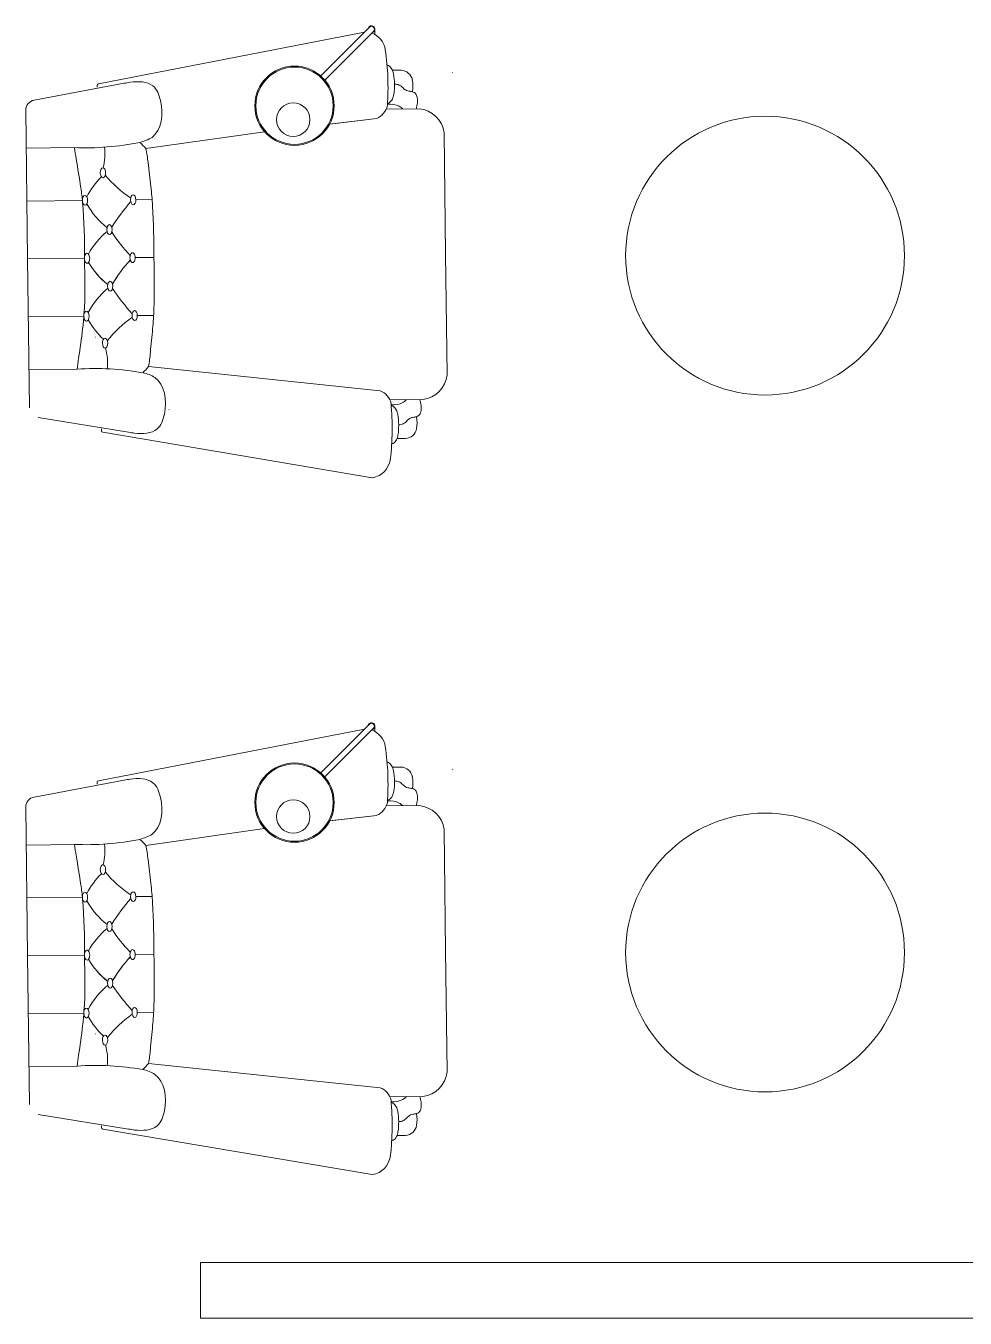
# Model space of a CAD drawing. Header units: centimetres. Extents: x -72470 to -43129, y -18750 to -16337.
# Drawn here: x -55609.6 to -55441.2, y -18414.4 to -18182.6 of the extents above; entities that cross this region are included whole.
import ezdxf

# ---------------------------------------------------------------- set-up
doc = ezdxf.new("R2010")
doc.units = ezdxf.units.CM
doc.header["$MEASUREMENT"] = 0
doc.layers.add('TEFRIS', color=30, linetype='Continuous', lineweight=9)

msp = doc.modelspace()

# ---------------------------------------------------------------- linework, layer by layer
at = {"layer": 'TEFRIS', "color": 0, "linetype": 'Continuous'}
for p, q in [((-55548.91, -18183.77), (-55596.61, -18193.04)), ((-55556.81, -18191.66), (-55548.02, -18182.87)), ((-55556.05, -18192.41), (-55547.26, -18183.63)), ((-55547.03, -18183.23), (-55547.02, -18184.2)), ((-55543.87, -18190.59), (-55542.35, -18190.58)), ((-55543.87, -18190.59), (-55542.35, -18190.58)), ((-55533.08, -18191.01), (-55533.1, -18190.99)), ((-55533.1, -18190.99), (-55533.08, -18191.01)), ((-55591.97, -18192.94), (-55608.11, -18195.97)), ((-55596.82, -18193.65), (-55596.82, -18193.3)), ((-55609.63, -18197.75), (-55609.33, -18224.45)), ((-55545, -18197.57), (-55539.1, -18197.5)), ((-55545, -18197.57), (-55539.1, -18197.5)), ((-55546.68, -18199.25), (-55555.24, -18200.26)), ((-55546.68, -18199.25), (-55555.14, -18200.25)), ((-55566.81, -18201.63), (-55588.09, -18204.63)), ((-55534.6, -18201.81), (-55534.34, -18223.53)), ((-55534.6, -18201.81), (-55534.34, -18223.53)), ((-55600.93, -18204.46), (-55609.58, -18204.57)), ((-55609.46, -18214.06), (-55599.48, -18213.94)), ((-55599.49, -18213.94), (-55609.46, -18214.06)), ((-55589.9, -18213.82), (-55586.97, -18213.78)), ((-55599.12, -18224.32), (-55609.33, -18224.45)), ((-55599.12, -18224.32), (-55609.33, -18224.45)), ((-55599.12, -18224.32), (-55609.33, -18224.45)), ((-55599.12, -18224.32), (-55609.33, -18224.45)), ((-55599.12, -18224.32), (-55609.33, -18224.45)), ((-55599.12, -18224.32), (-55609.33, -18224.45)), ((-55599.12, -18224.32), (-55609.33, -18224.45)), ((-55599.12, -18224.32), (-55609.33, -18224.45)), ((-55599.12, -18224.32), (-55609.33, -18224.45)), ((-55599.12, -18224.32), (-55609.33, -18224.45)), ((-55599.12, -18224.32), (-55609.33, -18224.45)), ((-55599.12, -18224.32), (-55609.33, -18224.45)), ((-55599.12, -18224.32), (-55609.33, -18224.45)), ((-55599.12, -18224.32), (-55609.33, -18224.45)), ((-55599.12, -18224.32), (-55609.33, -18224.45)), ((-55599.12, -18224.32), (-55609.33, -18224.45)), ((-55608.97, -18251.14), (-55609.33, -18224.45)), ((-55590.01, -18224.21), (-55586.66, -18224.17)), ((-55590.01, -18224.21), (-55586.66, -18224.17)), ((-55590.01, -18224.21), (-55586.66, -18224.17)), ((-55590.01, -18224.21), (-55586.66, -18224.17)), ((-55534.07, -18245.24), (-55534.34, -18223.53)), ((-55534.07, -18245.24), (-55534.34, -18223.53)), ((-55609.2, -18234.83), (-55599.23, -18234.71)), ((-55599.23, -18234.71), (-55609.2, -18234.83)), ((-55589.64, -18234.59), (-55586.72, -18234.56)), ((-55597.18, -18238.46), (-55597.15, -18238.46)), ((-55597.15, -18238.46), (-55597.18, -18238.46)), ((-55600.44, -18244.22), (-55609.09, -18244.32)), ((-55546.08, -18248.1), (-55587.61, -18243.74)), ((-55544.35, -18249.73), (-55538.46, -18249.66)), ((-55583.95, -18251.5), (-55583.92, -18251.47)), ((-55583.92, -18251.47), (-55583.95, -18251.5)), ((-55591.2, -18255.52), (-55607.41, -18252.88)), ((-55596.07, -18254.93), (-55596.06, -18255.28)), ((-55547.53, -18263.69), (-55595.84, -18255.54)), ((-55543.06, -18256.68), (-55541.53, -18256.66)), ((-55556.81, -18316.66), (-55548.02, -18307.87)), ((-55548.91, -18308.77), (-55596.61, -18318.04)), ((-55556.05, -18317.41), (-55547.26, -18308.63)), ((-55547.03, -18308.23), (-55547.02, -18309.2)), ((-55543.87, -18315.59), (-55542.35, -18315.58)), ((-55543.87, -18315.59), (-55542.35, -18315.58)), ((-55533.08, -18316.01), (-55533.1, -18315.99)), ((-55533.1, -18315.99), (-55533.08, -18316.01)), ((-55591.97, -18317.94), (-55608.11, -18320.97)), ((-55596.82, -18318.65), (-55596.82, -18318.3)), ((-55609.63, -18322.75), (-55609.33, -18349.45)), ((-55545, -18322.57), (-55539.1, -18322.5)), ((-55545, -18322.57), (-55539.1, -18322.5)), ((-55546.68, -18324.25), (-55555.24, -18325.26)), ((-55546.68, -18324.25), (-55555.14, -18325.25)), ((-55566.81, -18326.63), (-55588.09, -18329.63)), ((-55534.6, -18326.81), (-55534.34, -18348.53)), ((-55534.6, -18326.81), (-55534.34, -18348.53)), ((-55600.93, -18329.46), (-55609.58, -18329.57)), ((-55609.46, -18339.06), (-55599.48, -18338.94)), ((-55599.49, -18338.94), (-55609.46, -18339.06)), ((-55589.9, -18338.82), (-55586.97, -18338.78)), ((-55599.12, -18349.32), (-55609.33, -18349.45)), ((-55599.12, -18349.32), (-55609.33, -18349.45)), ((-55599.12, -18349.32), (-55609.33, -18349.45)), ((-55599.12, -18349.32), (-55609.33, -18349.45)), ((-55599.12, -18349.32), (-55609.33, -18349.45)), ((-55599.12, -18349.32), (-55609.33, -18349.45)), ((-55599.12, -18349.32), (-55609.33, -18349.45)), ((-55599.12, -18349.32), (-55609.33, -18349.45)), ((-55599.12, -18349.32), (-55609.33, -18349.45)), ((-55599.12, -18349.32), (-55609.33, -18349.45)), ((-55599.12, -18349.32), (-55609.33, -18349.45)), ((-55599.12, -18349.32), (-55609.33, -18349.45)), ((-55599.12, -18349.32), (-55609.33, -18349.45)), ((-55599.12, -18349.32), (-55609.33, -18349.45)), ((-55599.12, -18349.32), (-55609.33, -18349.45)), ((-55599.12, -18349.32), (-55609.33, -18349.45)), ((-55608.97, -18376.14), (-55609.33, -18349.45)), ((-55590.01, -18349.21), (-55586.66, -18349.17)), ((-55590.01, -18349.21), (-55586.66, -18349.17)), ((-55590.01, -18349.21), (-55586.66, -18349.17)), ((-55590.01, -18349.21), (-55586.66, -18349.17)), ((-55534.07, -18370.24), (-55534.34, -18348.53)), ((-55534.07, -18370.24), (-55534.34, -18348.53)), ((-55609.2, -18359.83), (-55599.23, -18359.71)), ((-55599.23, -18359.71), (-55609.2, -18359.83)), ((-55589.64, -18359.59), (-55586.72, -18359.56)), ((-55597.18, -18363.46), (-55597.15, -18363.46)), ((-55597.15, -18363.46), (-55597.18, -18363.46)), ((-55600.44, -18369.22), (-55609.09, -18369.32)), ((-55546.08, -18373.1), (-55587.61, -18368.74)), ((-55544.35, -18374.73), (-55538.46, -18374.66)), ((-55583.95, -18376.5), (-55583.92, -18376.47)), ((-55583.92, -18376.47), (-55583.95, -18376.5)), ((-55591.2, -18380.52), (-55607.41, -18377.88)), ((-55596.07, -18379.93), (-55596.06, -18380.28)), ((-55547.53, -18388.69), (-55595.84, -18380.54)), ((-55543.06, -18381.68), (-55541.53, -18381.66)), ((-55578.29, -18404.44), (-55378.29, -18404.44)), ((-55578.29, -18404.44), (-55578.29, -18414.44)), ((-55578.29, -18414.44), (-55378.29, -18414.44))]:
    msp.add_line(p, q, dxfattribs=at)
for centre, radius in [((-55561.45, -18196.96), 7.11), ((-55561.45, -18196.96), 6.93), ((-55561.67, -18199.46), 3), ((-55477.06, -18223.85), 25), ((-55561.45, -18321.96), 7.11), ((-55561.45, -18321.96), 6.93), ((-55561.67, -18324.46), 3), ((-55477.06, -18348.85), 25)]:
    msp.add_circle(centre, radius, dxfattribs=at)
for centre, radius, start, end in [((-55547.64, -18183.24), 0.61, 287.5558, 165.394), ((-55547.64, -18183.25), 0.533, 314.9662, 134.9662), ((-55548.99, -18187.54), 3.88, 9.2911, 68.3644), ((-55591.3, -18193.66), 46.62, 355.9589, 8.3194), ((-55591.3, -18193.66), 46.62, 355.9589, 8.3194), ((-55542.44, -18192.75), 2.17, 11.9033, 87.5815), ((-55542.44, -18192.75), 2.17, 11.9033, 87.5815), ((-55596.56, -18193.3), 0.267, 100.1331, 180.7043), ((-55546.9, -18193.45), 6.68, 351.5022, 9.9063), ((-55546.9, -18193.45), 6.68, 351.5022, 9.9063), ((-55607.85, -18197.73), 1.78, 98.3265, 180.6304), ((-55547.95, -18196.28), 3.22, 293.111, 348.2068), ((-55547.95, -18196.28), 3.22, 293.111, 348.2068), ((-55539.54, -18202.46), 4.98, 7.5422, 84.9386), ((-55539.54, -18202.46), 4.98, 7.5422, 84.9386), ((-55598.82, -18155.5), 49.01, 267.5389, 281.359), ((-55598.84, -18214.24), 14.41, 41.808, 47.8629), ((-55605.21, -18205.62), 9.77, 345.2747, 7.1594), ((-55585.85, -18220.04), 14.52, 134.7045, 152.2957), ((-55579.05, -18195.96), 21.15, 219.4474, 236.1878), ((-55586, -18207.51), 14.52, 209.1128, 231.3542), ((-55561.22, -18239.7), 39.08, 139.1846, 147.5899), ((-55585.87, -18230.58), 14.37, 129.7428, 150.7648), ((-55574.7, -18207.66), 22.87, 211.4727, 224.9047), ((-55585.88, -18217.71), 14.52, 210.4422, 231.3542), ((-55586.03, -18217.74), 14.37, 210.6437, 231.6657), ((-55574.04, -18240.47), 23.12, 136.7755, 150.1355), ((-55574.3, -18240.38), 22.87, 136.5038, 149.9358), ((-55585.59, -18240.81), 14.52, 130.0543, 152.2957), ((-55561.61, -18208.01), 39.08, 213.8186, 222.224), ((-55585.75, -18228.28), 14.52, 209.1128, 226.704), ((-55578.36, -18252.18), 21.15, 125.2207, 141.9611), ((-55604.74, -18243.17), 9.77, 354.2491, 16.1339), ((-55597.13, -18293.12), 49.01, 80.0496, 93.8697), ((-55598.59, -18234.4), 14.41, 313.5456, 319.6005), ((-55539.02, -18244.71), 4.98, 276.4699, 353.8663), ((-55547.27, -18251.09), 3.22, 13.2017, 68.2975), ((-55590.55, -18254.79), 46.62, 353.0891, 5.4496), ((-55546.15, -18253.9), 6.68, 351.5022, 9.9063), ((-55595.8, -18255.27), 0.267, 180.7043, 261.2754), ((-55541.68, -18254.49), 2.17, 273.827, 349.5052), ((-55548.1, -18259.86), 3.88, 279.319, 352.1174), ((-55547.64, -18308.24), 0.61, 287.5558, 165.394), ((-55547.64, -18308.25), 0.533, 314.9662, 134.9662), ((-55548.99, -18312.54), 3.88, 9.2911, 68.3644), ((-55591.3, -18318.66), 46.62, 355.9589, 8.3194), ((-55591.3, -18318.66), 46.62, 355.9589, 8.3194), ((-55542.44, -18317.75), 2.17, 11.9033, 87.5815), ((-55542.44, -18317.75), 2.17, 11.9033, 87.5815), ((-55596.56, -18318.3), 0.267, 100.1331, 180.7043), ((-55546.9, -18318.45), 6.68, 351.5022, 9.9063), ((-55546.9, -18318.45), 6.68, 351.5022, 9.9063), ((-55607.85, -18322.73), 1.78, 98.3265, 180.6304), ((-55547.95, -18321.28), 3.22, 293.111, 348.2068), ((-55547.95, -18321.28), 3.22, 293.111, 348.2068), ((-55539.54, -18327.46), 4.98, 7.5422, 84.9386), ((-55539.54, -18327.46), 4.98, 7.5422, 84.9386), ((-55598.82, -18280.5), 49.01, 267.5389, 281.359), ((-55598.84, -18339.24), 14.41, 41.808, 47.8629), ((-55605.21, -18330.62), 9.77, 345.2747, 7.1594), ((-55585.85, -18345.04), 14.52, 134.7045, 152.2957), ((-55579.05, -18320.96), 21.15, 219.4474, 236.1878), ((-55586, -18332.51), 14.52, 209.1128, 231.3542), ((-55561.22, -18364.7), 39.08, 139.1846, 147.5899), ((-55585.87, -18355.58), 14.37, 129.7428, 150.7648), ((-55574.7, -18332.66), 22.87, 211.4727, 224.9047), ((-55574.04, -18365.47), 23.12, 136.7755, 150.1355), ((-55574.3, -18365.38), 22.87, 136.5038, 149.9358), ((-55585.88, -18342.71), 14.52, 210.4422, 231.3542), ((-55586.03, -18342.74), 14.37, 210.6437, 231.6657), ((-55585.59, -18365.81), 14.52, 130.0543, 152.2957), ((-55561.61, -18333.01), 39.08, 213.8186, 222.224), ((-55585.75, -18353.28), 14.52, 209.1128, 226.704), ((-55578.36, -18377.18), 21.15, 125.2207, 141.9611), ((-55604.74, -18368.17), 9.77, 354.2491, 16.1339), ((-55597.13, -18418.12), 49.01, 80.0496, 93.8697), ((-55598.59, -18359.4), 14.41, 313.5456, 319.6005), ((-55539.02, -18369.71), 4.98, 276.4699, 353.8663), ((-55547.27, -18376.09), 3.22, 13.2017, 68.2975), ((-55590.55, -18379.79), 46.62, 353.0891, 5.4496), ((-55546.15, -18378.9), 6.68, 351.5022, 9.9063), ((-55595.8, -18380.27), 0.267, 180.7043, 261.2754), ((-55541.68, -18379.49), 2.17, 273.827, 349.5052), ((-55548.1, -18384.86), 3.88, 279.319, 352.1174)]:
    msp.add_arc(centre, radius, start, end, dxfattribs=at)
at = {"layer": 'TEFRIS', "color": 0, "linetype": 'Continuous', "extrusion": (0, 0, -1)}
for centre, major_axis in [((-55595.8, -18208.98), (-0.011, 0.891)), ((-55599.02, -18213.93), (-0.011, 0.891)), ((-55594.63, -18219.18), (-0.011, 0.891)), ((-55590.11, -18234.6), (0.011, -0.891)), ((-55595.8, -18333.98), (-0.011, 0.891)), ((-55599.02, -18338.93), (-0.011, 0.891)), ((-55594.63, -18344.18), (-0.011, 0.891)), ((-55590.11, -18359.6), (0.011, -0.891))]:
    msp.add_ellipse(centre, major_axis=major_axis, ratio=0.528462, dxfattribs=at)
at = {"layer": 'TEFRIS', "color": 0, "linetype": 'Continuous'}
for centre, major_axis in [((-55590.37, -18213.83), (-0.011, 0.891)), ((-55594.5, -18229.35), (0.011, -0.891)), ((-55598.76, -18234.71), (0.011, -0.891)), ((-55595.42, -18239.57), (0.011, -0.891)), ((-55590.37, -18338.83), (-0.011, 0.891)), ((-55594.5, -18354.35), (0.011, -0.891)), ((-55598.76, -18359.71), (0.011, -0.891)), ((-55595.42, -18364.57), (0.011, -0.891))]:
    msp.add_ellipse(centre, major_axis=major_axis, ratio=0.528462, dxfattribs=at)
at = {"layer": 'TEFRIS', "color": 0, "linetype": 'Continuous', "extrusion": (0, 0, -1)}
for centre, major_axis in [((-55598.65, -18224.32), (-0.011, 0.891)), ((-55598.65, -18224.32), (-0.011, 0.891)), ((-55590.48, -18224.22), (0.011, -0.891)), ((-55590.48, -18224.22), (0.011, -0.891)), ((-55598.65, -18349.32), (-0.011, 0.891)), ((-55598.65, -18349.32), (-0.011, 0.891)), ((-55590.48, -18349.22), (0.011, -0.891)), ((-55590.48, -18349.22), (0.011, -0.891))]:
    msp.add_ellipse(centre, major_axis=major_axis, ratio=0.528462, start_param=4.712389, end_param=7.853982, dxfattribs=at)
at = {"layer": 'TEFRIS', "color": 0, "linetype": 'Continuous'}
for centre, major_axis in [((-55598.65, -18224.32), (0.011, -0.891)), ((-55598.65, -18224.32), (0.011, -0.891)), ((-55590.48, -18224.22), (-0.011, 0.891)), ((-55590.48, -18224.22), (-0.011, 0.891)), ((-55598.65, -18349.32), (0.011, -0.891)), ((-55598.65, -18349.32), (0.011, -0.891)), ((-55590.48, -18349.22), (-0.011, 0.891)), ((-55590.48, -18349.22), (-0.011, 0.891))]:
    msp.add_ellipse(centre, major_axis=major_axis, ratio=0.528462, start_param=4.712389, end_param=7.853982, dxfattribs=at)
for points, knots in [([(-55544.85, -18189.66), (-55544.76, -18189.69), (-55544.39, -18189.83), (-55543.9, -18190.38), (-55543.58, -18191.55), (-55543.54, -18192.46), (-55543.51, -18193.08)], [0.35656, 0.35656, 0.35656, 0.35656, 0.689135, 1.682823, 2.666935, 4.752611, 4.752611, 4.752611, 4.752611]), ([(-55544.85, -18189.66), (-55544.76, -18189.69), (-55544.39, -18189.83), (-55543.9, -18190.38), (-55543.58, -18191.55), (-55543.54, -18192.46), (-55543.51, -18193.08)], [0.35656, 0.35656, 0.35656, 0.35656, 0.689135, 1.682823, 2.666935, 4.752611, 4.752611, 4.752611, 4.752611]), ([(-55544.75, -18196.53), (-55544.66, -18196.5), (-55544.31, -18196.35), (-55543.84, -18195.79), (-55543.54, -18194.61), (-55543.52, -18193.7), (-55543.51, -18193.08)], [0.372389, 0.372389, 0.372389, 0.372389, 0.689135, 1.682823, 2.666935, 4.752611, 4.752611, 4.752611, 4.752611]), ([(-55544.75, -18196.53), (-55544.66, -18196.5), (-55544.31, -18196.35), (-55543.84, -18195.79), (-55543.54, -18194.61), (-55543.52, -18193.7), (-55543.51, -18193.08)], [0.372389, 0.372389, 0.372389, 0.372389, 0.689135, 1.682823, 2.666935, 4.752611, 4.752611, 4.752611, 4.752611]), ([(-55543.51, -18193.08), (-55543.22, -18193.1), (-55542.71, -18193.16), (-55542.09, -18193.64), (-55541.67, -18194.13), (-55541.05, -18194.33), (-55540.62, -18194.38), (-55540.34, -18194.43), (-55540.29, -18194.44)], [0.305843, 0.305843, 0.305843, 0.305843, 1.255346, 2.040427, 2.89202, 3.384438, 4.174918, 4.355007, 4.355007, 4.355007, 4.355007]), ([(-55543.51, -18193.08), (-55543.22, -18193.1), (-55542.71, -18193.16), (-55542.09, -18193.64), (-55541.67, -18194.13), (-55541.05, -18194.33), (-55540.62, -18194.38), (-55540.34, -18194.43), (-55540.29, -18194.44)], [0.305843, 0.305843, 0.305843, 0.305843, 1.255346, 2.040427, 2.89202, 3.384438, 4.174918, 4.355007, 4.355007, 4.355007, 4.355007]), ([(-55544.76, -18196.66), (-55544.02, -18196.65), (-55543.07, -18196.74), (-55542.24, -18197.31), (-55542.04, -18197.51), (-55542.01, -18197.54)], [1.067319, 1.067319, 1.067319, 1.067319, 3.490275, 4.275356, 4.417413, 4.417413, 4.417413, 4.417413]), ([(-55544.76, -18196.66), (-55544.02, -18196.65), (-55543.07, -18196.74), (-55542.24, -18197.31), (-55542.04, -18197.51), (-55542.01, -18197.54)], [1.067319, 1.067319, 1.067319, 1.067319, 3.490275, 4.275356, 4.417413, 4.417413, 4.417413, 4.417413]), ([(-55540.29, -18194.44), (-55540.17, -18194.48), (-55539.86, -18194.6), (-55539.48, -18195.16), (-55539.34, -18195.99), (-55539.44, -18196.82), (-55539.57, -18197.33), (-55539.65, -18197.51)], [0, 0, 0, 0, 0.427423, 1.095062, 2.135609, 3.247139, 3.888617, 3.888617, 3.888617, 3.888617]), ([(-55540.29, -18194.44), (-55540.17, -18194.48), (-55539.86, -18194.6), (-55539.48, -18195.16), (-55539.34, -18195.99), (-55539.44, -18196.82), (-55539.57, -18197.33), (-55539.65, -18197.51)], [0, 0, 0, 0, 0.427423, 1.095062, 2.135609, 3.247139, 3.888617, 3.888617, 3.888617, 3.888617]), ([(-55599.12, -18224.32), (-55599.12, -18220.96), (-55599.12, -18216.74), (-55599.86, -18210.8), (-55600.44, -18207.55), (-55600.8, -18205.13), (-55600.93, -18204.46)], [0, 0, 0, 0, 11.31753, 14.215288, 20.189944, 22.471644, 22.471644, 22.471644, 22.471644]), ([(-55588.09, -18204.63), (-55587.91, -18205.46), (-55587.65, -18207.74), (-55587.2, -18211.17), (-55586.7, -18216.84), (-55586.67, -18221.09), (-55586.66, -18224.17)], [7.842946, 7.842946, 7.842946, 7.842946, 10.726144, 15.564237, 19.542398, 29.913928, 29.913928, 29.913928, 29.913928]), ([(-55599.12, -18224.32), (-55599.04, -18227.69), (-55598.94, -18231.92), (-55599.52, -18237.89), (-55600.02, -18241.15), (-55600.33, -18243.56), (-55600.43, -18244.22)], [0, 0, 0, 0, 11.358421, 14.256179, 20.230836, 22.470635, 22.470635, 22.470635, 22.470635]), ([(-55587.61, -18243.74), (-55587.45, -18242.91), (-55587.25, -18240.65), (-55586.88, -18237.21), (-55586.51, -18231.52), (-55586.6, -18227.26), (-55586.66, -18224.17)], [7.883801, 7.883801, 7.883801, 7.883801, 10.726144, 15.564237, 19.542398, 29.954825, 29.954825, 29.954825, 29.954825]), ([(-55544.1, -18250.64), (-55543.36, -18250.63), (-55542.41, -18250.52), (-55541.6, -18249.92), (-55541.4, -18249.73), (-55541.37, -18249.69)], [1.067319, 1.067319, 1.067319, 1.067319, 3.490275, 4.275356, 4.417413, 4.417413, 4.417413, 4.417413]), ([(-55539.57, -18252.75), (-55539.45, -18252.7), (-55539.14, -18252.58), (-55538.78, -18252.01), (-55538.66, -18251.17), (-55538.78, -18250.35), (-55538.93, -18249.84), (-55539, -18249.67)], [0, 0, 0, 0, 0.427423, 1.095062, 2.135609, 3.247139, 3.888617, 3.888617, 3.888617, 3.888617]), ([(-55544.08, -18250.77), (-55544, -18250.8), (-55543.64, -18250.94), (-55543.15, -18251.49), (-55542.83, -18252.66), (-55542.79, -18253.57), (-55542.76, -18254.19)], [0.372389, 0.372389, 0.372389, 0.372389, 0.689135, 1.682823, 2.666935, 4.752611, 4.752611, 4.752611, 4.752611]), ([(-55544.01, -18257.64), (-55543.92, -18257.61), (-55543.56, -18257.46), (-55543.08, -18256.9), (-55542.79, -18255.72), (-55542.77, -18254.81), (-55542.76, -18254.19)], [0.35656, 0.35656, 0.35656, 0.35656, 0.689135, 1.682823, 2.666935, 4.752611, 4.752611, 4.752611, 4.752611]), ([(-55542.76, -18254.19), (-55542.47, -18254.17), (-55541.96, -18254.09), (-55541.35, -18253.59), (-55540.94, -18253.09), (-55540.33, -18252.87), (-55539.9, -18252.82), (-55539.62, -18252.76), (-55539.57, -18252.75)], [0.305843, 0.305843, 0.305843, 0.305843, 1.255346, 2.040427, 2.89202, 3.384438, 4.174918, 4.355007, 4.355007, 4.355007, 4.355007]), ([(-55544.85, -18314.66), (-55544.76, -18314.69), (-55544.39, -18314.83), (-55543.9, -18315.38), (-55543.58, -18316.55), (-55543.54, -18317.46), (-55543.51, -18318.08)], [0.35656, 0.35656, 0.35656, 0.35656, 0.689135, 1.682823, 2.666935, 4.752611, 4.752611, 4.752611, 4.752611]), ([(-55544.85, -18314.66), (-55544.76, -18314.69), (-55544.39, -18314.83), (-55543.9, -18315.38), (-55543.58, -18316.55), (-55543.54, -18317.46), (-55543.51, -18318.08)], [0.35656, 0.35656, 0.35656, 0.35656, 0.689135, 1.682823, 2.666935, 4.752611, 4.752611, 4.752611, 4.752611]), ([(-55544.75, -18321.53), (-55544.66, -18321.5), (-55544.31, -18321.35), (-55543.84, -18320.79), (-55543.54, -18319.61), (-55543.52, -18318.7), (-55543.51, -18318.08)], [0.372389, 0.372389, 0.372389, 0.372389, 0.689135, 1.682823, 2.666935, 4.752611, 4.752611, 4.752611, 4.752611]), ([(-55544.75, -18321.53), (-55544.66, -18321.5), (-55544.31, -18321.35), (-55543.84, -18320.79), (-55543.54, -18319.61), (-55543.52, -18318.7), (-55543.51, -18318.08)], [0.372389, 0.372389, 0.372389, 0.372389, 0.689135, 1.682823, 2.666935, 4.752611, 4.752611, 4.752611, 4.752611]), ([(-55543.51, -18318.08), (-55543.22, -18318.1), (-55542.71, -18318.16), (-55542.09, -18318.64), (-55541.67, -18319.13), (-55541.05, -18319.33), (-55540.62, -18319.38), (-55540.34, -18319.43), (-55540.29, -18319.44)], [0.305843, 0.305843, 0.305843, 0.305843, 1.255346, 2.040427, 2.89202, 3.384438, 4.174918, 4.355007, 4.355007, 4.355007, 4.355007]), ([(-55543.51, -18318.08), (-55543.22, -18318.1), (-55542.71, -18318.16), (-55542.09, -18318.64), (-55541.67, -18319.13), (-55541.05, -18319.33), (-55540.62, -18319.38), (-55540.34, -18319.43), (-55540.29, -18319.44)], [0.305843, 0.305843, 0.305843, 0.305843, 1.255346, 2.040427, 2.89202, 3.384438, 4.174918, 4.355007, 4.355007, 4.355007, 4.355007]), ([(-55540.29, -18319.44), (-55540.17, -18319.48), (-55539.86, -18319.6), (-55539.48, -18320.16), (-55539.34, -18320.99), (-55539.44, -18321.82), (-55539.57, -18322.33), (-55539.65, -18322.51)], [0, 0, 0, 0, 0.427423, 1.095062, 2.135609, 3.247139, 3.888617, 3.888617, 3.888617, 3.888617]), ([(-55540.29, -18319.44), (-55540.17, -18319.48), (-55539.86, -18319.6), (-55539.48, -18320.16), (-55539.34, -18320.99), (-55539.44, -18321.82), (-55539.57, -18322.33), (-55539.65, -18322.51)], [0, 0, 0, 0, 0.427423, 1.095062, 2.135609, 3.247139, 3.888617, 3.888617, 3.888617, 3.888617]), ([(-55544.76, -18321.66), (-55544.02, -18321.65), (-55543.07, -18321.74), (-55542.24, -18322.31), (-55542.04, -18322.51), (-55542.01, -18322.54)], [1.067319, 1.067319, 1.067319, 1.067319, 3.490275, 4.275356, 4.417413, 4.417413, 4.417413, 4.417413]), ([(-55544.76, -18321.66), (-55544.02, -18321.65), (-55543.07, -18321.74), (-55542.24, -18322.31), (-55542.04, -18322.51), (-55542.01, -18322.54)], [1.067319, 1.067319, 1.067319, 1.067319, 3.490275, 4.275356, 4.417413, 4.417413, 4.417413, 4.417413]), ([(-55599.12, -18349.32), (-55599.12, -18345.96), (-55599.12, -18341.74), (-55599.86, -18335.8), (-55600.44, -18332.55), (-55600.8, -18330.13), (-55600.93, -18329.46)], [0, 0, 0, 0, 11.31753, 14.215288, 20.189944, 22.471644, 22.471644, 22.471644, 22.471644]), ([(-55588.09, -18329.63), (-55587.91, -18330.46), (-55587.65, -18332.74), (-55587.2, -18336.17), (-55586.7, -18341.84), (-55586.67, -18346.09), (-55586.66, -18349.17)], [7.842946, 7.842946, 7.842946, 7.842946, 10.726144, 15.564237, 19.542398, 29.913928, 29.913928, 29.913928, 29.913928]), ([(-55599.12, -18349.32), (-55599.04, -18352.69), (-55598.94, -18356.92), (-55599.52, -18362.89), (-55600.02, -18366.15), (-55600.33, -18368.56), (-55600.43, -18369.22)], [0, 0, 0, 0, 11.358421, 14.256179, 20.230836, 22.470635, 22.470635, 22.470635, 22.470635]), ([(-55587.61, -18368.74), (-55587.45, -18367.91), (-55587.25, -18365.65), (-55586.88, -18362.21), (-55586.51, -18356.52), (-55586.6, -18352.26), (-55586.66, -18349.17)], [7.883801, 7.883801, 7.883801, 7.883801, 10.726144, 15.564237, 19.542398, 29.954825, 29.954825, 29.954825, 29.954825]), ([(-55544.1, -18375.64), (-55543.36, -18375.63), (-55542.41, -18375.52), (-55541.6, -18374.92), (-55541.4, -18374.73), (-55541.37, -18374.69)], [1.067319, 1.067319, 1.067319, 1.067319, 3.490275, 4.275356, 4.417413, 4.417413, 4.417413, 4.417413]), ([(-55539.57, -18377.75), (-55539.45, -18377.7), (-55539.14, -18377.58), (-55538.78, -18377.01), (-55538.66, -18376.17), (-55538.78, -18375.35), (-55538.93, -18374.84), (-55539, -18374.67)], [0, 0, 0, 0, 0.427423, 1.095062, 2.135609, 3.247139, 3.888617, 3.888617, 3.888617, 3.888617]), ([(-55544.08, -18375.77), (-55544, -18375.8), (-55543.64, -18375.94), (-55543.15, -18376.49), (-55542.83, -18377.66), (-55542.79, -18378.57), (-55542.76, -18379.19)], [0.372389, 0.372389, 0.372389, 0.372389, 0.689135, 1.682823, 2.666935, 4.752611, 4.752611, 4.752611, 4.752611]), ([(-55544.01, -18382.64), (-55543.92, -18382.61), (-55543.56, -18382.46), (-55543.08, -18381.9), (-55542.79, -18380.72), (-55542.77, -18379.81), (-55542.76, -18379.19)], [0.35656, 0.35656, 0.35656, 0.35656, 0.689135, 1.682823, 2.666935, 4.752611, 4.752611, 4.752611, 4.752611]), ([(-55542.76, -18379.19), (-55542.47, -18379.17), (-55541.96, -18379.09), (-55541.35, -18378.59), (-55540.94, -18378.09), (-55540.33, -18377.87), (-55539.9, -18377.82), (-55539.62, -18377.76), (-55539.57, -18377.75)], [0.305843, 0.305843, 0.305843, 0.305843, 1.255346, 2.040427, 2.89202, 3.384438, 4.174918, 4.355007, 4.355007, 4.355007, 4.355007])]:
    msp.add_open_spline(points, degree=3, knots=knots, dxfattribs=at)
for points in [[(-55589.17, -18203.55), (-55587, -18202.63), (-55585.48, -18196.03), (-55586.84, -18193.4), (-55590.9, -18192.75), (-55591.97, -18192.94)], [(-55588.66, -18244.84), (-55586.47, -18245.71), (-55584.79, -18252.27), (-55586.09, -18254.94), (-55590.12, -18255.69), (-55591.2, -18255.52)], [(-55589.17, -18328.55), (-55587, -18327.63), (-55585.48, -18321.03), (-55586.84, -18318.4), (-55590.9, -18317.75), (-55591.97, -18317.94)], [(-55588.66, -18369.84), (-55586.47, -18370.71), (-55584.79, -18377.27), (-55586.09, -18379.94), (-55590.12, -18380.69), (-55591.2, -18380.52)]]:
    msp.add_spline(points, degree=3, dxfattribs=at)

doc.saveas('drawing.dxf')
